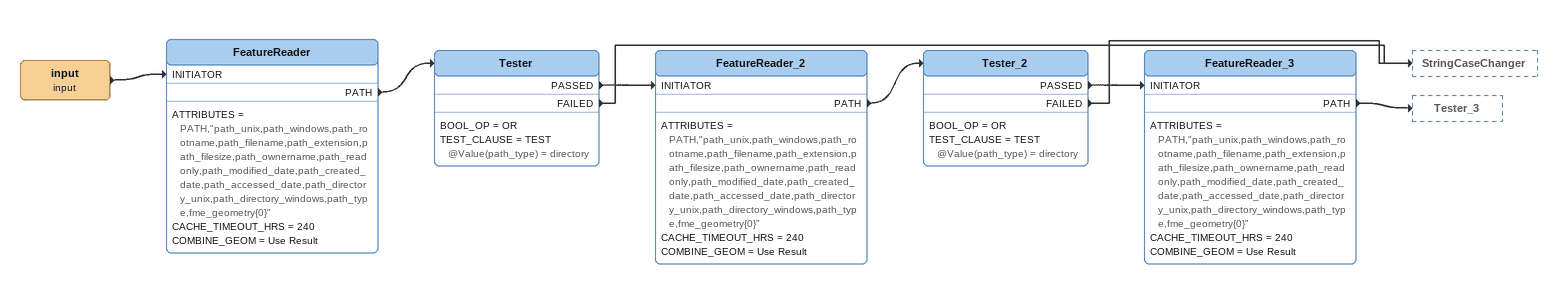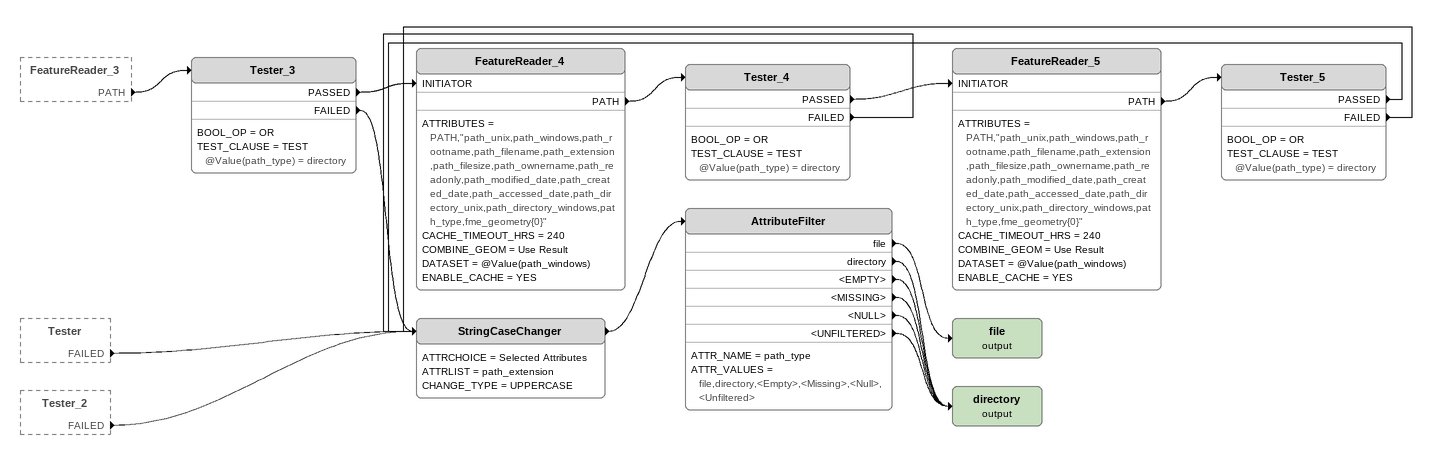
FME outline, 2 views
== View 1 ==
input (input)
    -> FeatureReader [INITIATOR]
FeatureReader
    ATTRIBUTES = PATH,"path_unix,path_windows,path_rootname,path_filename,path_extension,path_filesize,path_ownername,path_readonly,path_modified_date,path_created_date,path_accessed_date,path_directory_unix,path_directory_windows,path_type,fme_geometry{0}"
    CACHE_TIMEOUT_HRS = 240
    COMBINE_GEOM = Use Result
    PATH -> Tester
Tester
    BOOL_OP = OR
    TEST_CLAUSE = TEST @Value(path_type) = directory
    PASSED -> FeatureReader_2 [INITIATOR]
    FAILED -> StringCaseChanger
FeatureReader_2
    ATTRIBUTES = PATH,"path_unix,path_windows,path_rootname,path_filename,path_extension,path_filesize,path_ownername,path_readonly,path_modified_date,path_created_date,path_accessed_date,path_directory_unix,path_directory_windows,path_type,fme_geometry{0}"
    CACHE_TIMEOUT_HRS = 240
    COMBINE_GEOM = Use Result
    PATH -> Tester_2
Tester_2
    BOOL_OP = OR
    TEST_CLAUSE = TEST @Value(path_type) = directory
    PASSED -> FeatureReader_3 [INITIATOR]
    FAILED -> StringCaseChanger
FeatureReader_3
    ATTRIBUTES = PATH,"path_unix,path_windows,path_rootname,path_filename,path_extension,path_filesize,path_ownername,path_readonly,path_modified_date,path_created_date,path_accessed_date,path_directory_unix,path_directory_windows,path_type,fme_geometry{0}"
    CACHE_TIMEOUT_HRS = 240
    COMBINE_GEOM = Use Result
    PATH -> Tester_3

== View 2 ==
FeatureReader_3 [outside]
    PATH -> Tester_3
Tester [outside]
    FAILED -> StringCaseChanger
Tester_2 [outside]
    FAILED -> StringCaseChanger
Tester_3
    BOOL_OP = OR
    TEST_CLAUSE = TEST @Value(path_type) = directory
    PASSED -> FeatureReader_4 [INITIATOR]
    FAILED -> StringCaseChanger
FeatureReader_4
    ATTRIBUTES = PATH,"path_unix,path_windows,path_rootname,path_filename,path_extension,path_filesize,path_ownername,path_readonly,path_modified_date,path_created_date,path_accessed_date,path_directory_unix,path_directory_windows,path_type,fme_geometry{0}"
    CACHE_TIMEOUT_HRS = 240
    COMBINE_GEOM = Use Result
    DATASET = @Value(path_windows)
    ENABLE_CACHE = YES
    PATH -> Tester_4
Tester_4
    BOOL_OP = OR
    TEST_CLAUSE = TEST @Value(path_type) = directory
    PASSED -> FeatureReader_5 [INITIATOR]
    FAILED -> StringCaseChanger
FeatureReader_5
    ATTRIBUTES = PATH,"path_unix,path_windows,path_rootname,path_filename,path_extension,path_filesize,path_ownername,path_readonly,path_modified_date,path_created_date,path_accessed_date,path_directory_unix,path_directory_windows,path_type,fme_geometry{0}"
    CACHE_TIMEOUT_HRS = 240
    COMBINE_GEOM = Use Result
    DATASET = @Value(path_windows)
    ENABLE_CACHE = YES
    PATH -> Tester_5
Tester_5
    BOOL_OP = OR
    TEST_CLAUSE = TEST @Value(path_type) = directory
    PASSED -> StringCaseChanger
    FAILED -> StringCaseChanger
StringCaseChanger
    ATTRCHOICE = Selected Attributes
    ATTRLIST = path_extension
    CHANGE_TYPE = UPPERCASE
    -> AttributeFilter
AttributeFilter
    ATTR_NAME = path_type
    ATTR_VALUES = file,directory,<Empty>,<Missing>,<Null>,<Unfiltered>
    file -> file (output)
    directory -> directory (output)
    <EMPTY> -> directory (output)
    <MISSING> -> directory (output)
    <NULL> -> directory (output)
    <UNFILTERED> -> directory (output)
file (output)
directory (output)
